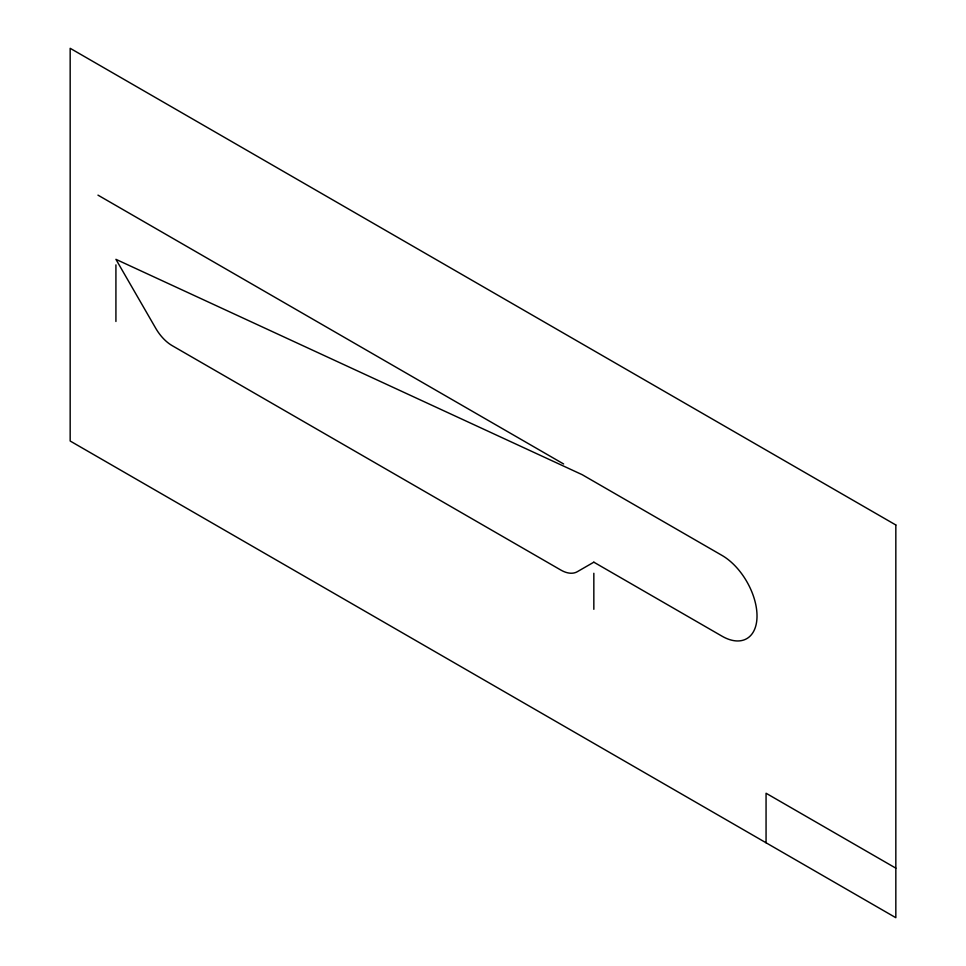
<?xml version="1.0" encoding="UTF-8"?>
<svg xmlns="http://www.w3.org/2000/svg" width="966" height="966" viewBox="0 0 966 966"><rect width="100%" height="100%" fill="white"/><g stroke="black" fill="none" stroke-linecap="round" stroke-linejoin="round"><path stroke-width="1.45" d="M97.964 195.132L563.637 463.982M895.832 868.156L766.062 793.243L766.062 842.787M593.836 573.273L593.836 609.305M115.92 264.877L115.92 321.473M593.836 562.176L577.342 571.691A32.965 19.03 60 0 1 560.86 570.061L172.202 345.659A32.965 19.03 60 0 1 155.719 328.259L115.92 259.335L582.172 474.68L722.049 555.438A49.459 28.557 60 0 1 757.018 616.006A49.459 28.557 60 0 1 722.049 636.196L593.836 562.176M895.832 524.985L70.168 48.3L70.168 441.015L895.832 917.7L895.832 524.985"/></g></svg>
